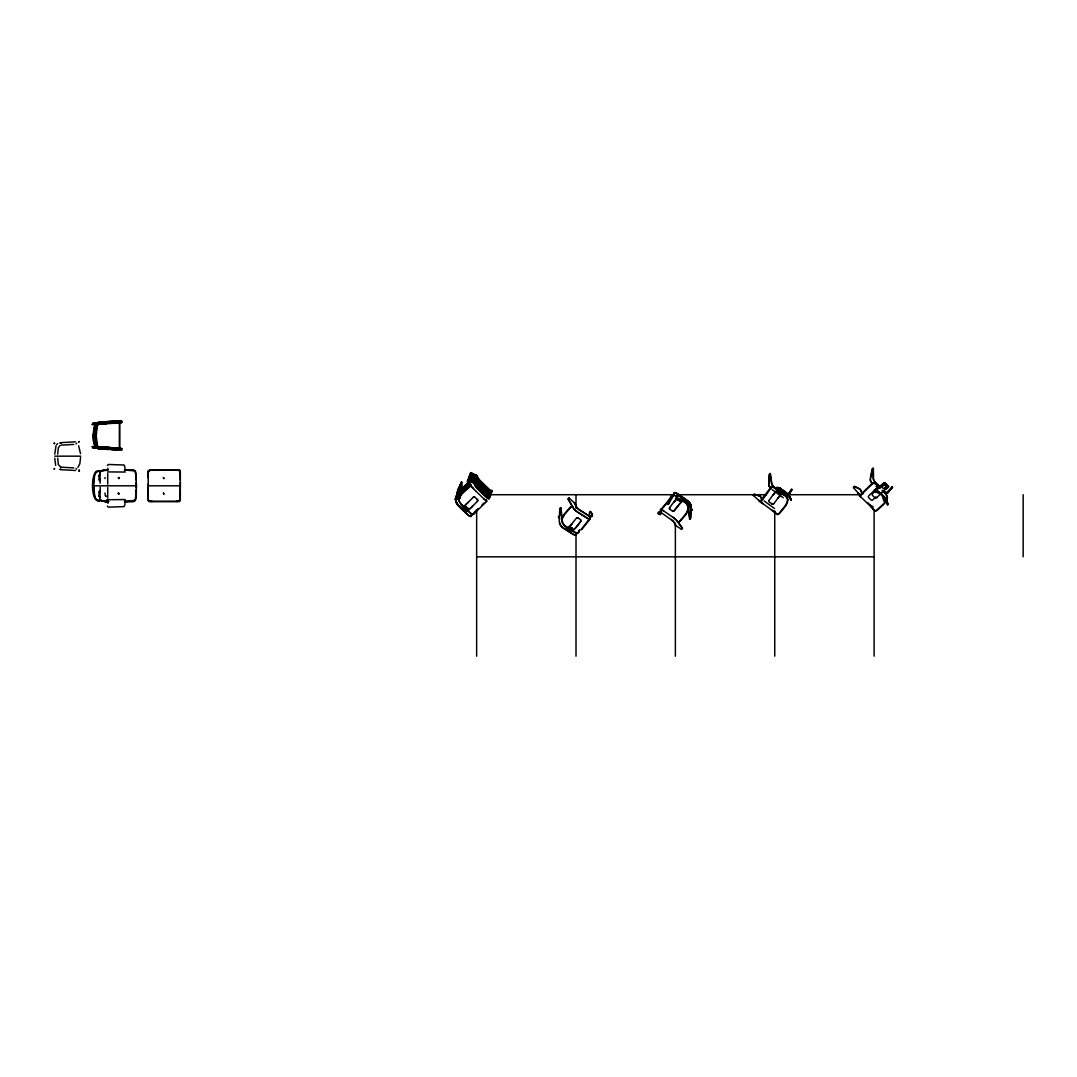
<?xml version="1.0" encoding="UTF-8"?>
<svg xmlns="http://www.w3.org/2000/svg" width="1077" height="1077" viewBox="0 0 1077 1077"><rect width="100%" height="100%" fill="white"/><g stroke="black" fill="none" stroke-linecap="round" stroke-linejoin="round"><path stroke-width="1.5" d="M148.074 487.396L148.303 500.267L149.434 501.303L152.342 501.451M148.074 484.219L148.074 485.808L180.317 485.808L180.074 500.267L178.93 501.303L176.036 501.451M148.074 477.851L148.303 471.349L149.434 470.312L152.342 470.164M124.919 469.693L124.932 468.266M136.335 493.818L136.254 475.765M180.317 485.808L180.317 482.146M180.317 480.261L180.074 471.349L178.93 470.312L176.036 470.164M125.04 467.203L124.043 464.981L108.373 464.483L107.363 465.493M677.918 499.836L678.348 499.068L678.106 500.118L680.381 500.993M570.15 527.461C566.637 528.08 570.366 531.742 571.429 529.938M136.267 489.47L135.271 500.684L133.09 501.72L125.12 501.936M566.192 529.346L565.896 529.063A9.208 8.535 -42.7 0 1 565.075 528.309M57.7 454.171L58.346 447.776L59.975 445.488M559.892 514.954L560.107 508.882L560.955 507.765L562.14 518.643M108.642 448.086L94.682 446.201L92.959 435.552L94.682 424.903L108.642 423.019M78.742 470.716L79.483 470.447M486.616 500.105L486.723 501.37L473.476 514.267A4.968 1.858 49.5 0 1 469.68 512.558L461.616 504.723A4.968 1.858 49.5 0 1 458.694 499.916L458.694 499.338A7.606 2.868 -50 0 1 460.525 495.016L461.306 494.006A7.337 2.868 -46.4 0 1 462.652 492.593L468.71 486.966A3.769 1.467 -46.4 0 1 471.295 486.306M471.632 513.742A4.47 1.683 49.5 0 1 469.747 512.342L461.67 504.521A4.47 1.683 49.5 0 1 459.044 500.199L459.058 499.688M460.162 498.018A4.968 1.858 49.5 0 1 459.839 496.874L459.839 496.295A7.606 2.868 -50 0 1 461.67 491.974L462.45 490.95A7.337 2.868 -46.4 0 1 463.797 489.55L469.841 483.91M460.377 497.897A4.47 1.683 49.5 0 1 460.189 497.143L460.202 496.632A7.606 2.868 -50 0 1 460.35 495.81M459.516 497.937A7.606 2.868 -50 0 1 460.889 495.366L461.252 494.841A4.968 1.858 49.5 0 1 460.983 493.818L460.983 493.239A7.606 2.868 -50 0 1 462.814 488.918L463.191 488.393M461.521 494.855A4.47 1.683 49.5 0 1 461.333 494.101L461.333 493.589A7.606 2.868 -50 0 1 461.495 492.754M876.866 497.601L881.632 492.714A9.693 2.167 -45.9 0 1 884.029 490.466L885.496 489.214A9.693 2.167 -45.9 0 1 885.981 488.81L886.681 488.231A28.81 24.879 20.9 0 0 887.811 487.262C889.764 485.862 887.825 487.935 886.546 486.077A10.231 3.971 -44.5 0 1 885.684 485.013L885.186 483.263A2.289 0.889 -44.5 0 0 884.244 483.088L883.961 483.223M80.573 457.415L79.819 463.824L77.881 467.391M54.765 454.09L56.031 445.716M99.973 497.951L100.228 487.141M93.874 478.08L94.049 479.023L93.982 477.474M93.874 493.226L94.049 494.168L93.982 492.62M136.133 495.757L135.756 499.284L134.167 501.061L125.12 501.465M567.916 527.717L566.394 529.144L571.079 532.105L574.62 528.942A9.693 3.541 -57.7 0 0 576.693 526.666L580.772 521.456A1.494 1.333 -20.3 0 0 580.49 519.585L578.107 517.997M569.087 528.457L568.71 528.955A24.394 17.245 9.2 0 0 567.821 529.709M682.603 500.832L680.57 502.932A9.437 2.854 -55.7 0 0 678.55 505.301L674.471 510.673A1.494 1.4 -26.9 0 1 672.411 511.05L669.759 509.125A1.494 1.4 -26.9 0 1 669.45 508.088L669.746 507.388M54.025 443.266L54.739 443.334M97.347 424.123L96.284 435.552L97.347 446.995L118.47 448.14L121.768 448.544L121.768 449.849L100.646 449.055M54.267 469.249L54.483 468.495M777.325 489.672L775.144 487.962A4.47 1.683 41.5 0 1 771.899 483.829L770.405 473.772L769.53 474.944L769.113 484.448A10.245 3.864 -58 0 0 769.382 486.279L769.503 486.548A4.496 0.956 39 0 0 770.836 488.244L760.806 502.232M778.456 490.856L777.379 492.054M778.509 490.425L780.542 492.566M780.812 492.458L779.263 493.926L777.338 492.054M783.571 491.516L784.029 490.977L783.248 491.906A28.81 24.879 12.9 0 1 782.265 493.037L781.646 493.71A9.693 2.167 -53.9 0 0 781.229 494.168A9.437 2.114 -53.9 0 1 781.714 493.724L779.829 495.837A9.437 2.114 -53.9 0 0 777.917 498.22M93.578 431.635C93.659 417.513 112.425 425.577 121.768 422.561L121.768 421.255L117.891 420.811L100.646 422.049M94.062 428.161C94.076 433.708 90.805 444.357 97.334 446.901M466.112 506.271C462.302 506.23 465.143 511.306 466.745 509.448M468.078 508.304L465.856 506.473M881.834 486.898L883.369 488.568M107.619 501.33L107.956 503.349M455.921 496.834L456.285 497.736M457.065 493.778L456.81 494.612M102.88 421.969L94.237 423.288L94.036 424.405L92.259 424.513L92.689 423.382C109.356 421.363 96.93 420.461 94.695 425.415M456.473 498.638L458.142 488.971L459.165 487.894L459.273 497.816A7.606 2.868 -50 0 1 461.104 493.495L461.871 492.472A7.337 2.868 -46.4 0 1 463.218 491.072L469.276 485.431A3.769 1.467 -46.4 0 1 471.241 484.542M457.846 492.122L458.721 487.45L460.66 485.188L460.754 495.407M458.708 489.039L460.31 484.852L460.417 494.76A7.606 2.868 -50 0 1 462.248 490.452L463.016 489.429A7.337 2.868 -46.4 0 1 464.362 488.016L469.693 482.994M458.99 489.079L460.875 483.317L460.969 493.576M459.852 485.983L461.441 481.796L461.535 492.054M684.77 498.786L684.272 500.522A10.231 1.346 -55.8 0 0 684.326 501.249L682.455 499.97A10.231 4.739 -55.5 0 1 681.458 498.597L680.718 496.43M870.943 477.286L872.397 469.491L873.407 468.414L873.501 478.632A4.47 1.683 49.5 0 0 876.139 483.169L878.092 485.054L876.341 486.562L878.092 485.054M676.612 497.13L676.894 496.174A3.096 1.279 14.3 0 1 677.42 495.716L678.241 495.555M576.141 533.802L576.087 534.098A4.496 1.804 42.2 0 1 572.802 533.95L563.729 528.201A4.496 1.804 42.2 0 1 560.094 523.987L559.959 523.57A10.245 5.035 -64.4 0 1 559.798 522.883M576.478 534.38L576.545 534.044A10.245 2.342 -51.8 0 1 576.639 533.627M683.181 499.257L683.558 498.086M78.971 442.108L78.85 441.866M148.074 472.345L149.972 470.299L176.359 470.205L179.536 470.555L180.317 472.345M674.04 493.024L673.973 493.266A10.245 1.562 -50.7 0 1 673.287 494.855L667.888 504.211L671.752 495.312A4.968 2.329 44 0 1 675.75 495.851M676.289 497.561L676.571 496.659A3.137 1.306 14.3 0 1 677.245 496.134L677.945 496.026M464.672 507.415L464.308 508.357M468.657 509.717A9.437 2.114 -45.9 0 1 468.078 510.202L467.445 510.794A28.81 24.879 20.9 0 1 466.247 511.71L467.795 510.458M878.293 486.723L868.829 495.743A1.494 1.454 -34.3 0 0 868.789 497.762L870.903 499.836A1.494 1.454 -34.3 0 0 872.989 499.795L875.843 496.834M879.344 487.733L876.355 484.825A4.47 1.683 49.5 0 0 872.935 483.29L859.729 496.147L860.294 496.537M78.944 470.932L79.281 470.218M562.948 523.274A4.47 2.423 46.9 0 0 565.721 526.33L574.795 532.065A4.47 2.423 46.9 0 0 578.403 532.065L578.605 531.553M579.009 531.796L578.766 532.375A4.968 2.692 46.9 0 1 574.768 532.388L565.694 526.653A4.968 2.692 46.9 0 1 562.127 521.874L560.592 507.577L559.717 508.627L559.286 520.77A10.245 5.035 -64.4 0 0 559.555 523.328L559.69 523.785A4.995 2.006 42.2 0 0 563.742 528.484L572.829 534.205A4.995 2.006 42.2 0 0 576.464 534.38M782.696 490.681L781.444 489.025A2.544 0.996 -52.5 0 0 780.233 489.052M783.639 492.041L784.123 490.977M568.871 528.592C569.558 533.088 575.805 527.043 570.137 527.622M98.855 476.021L99.272 474.984L98.855 480.086M775.655 488.729L775.938 488.123A3.137 0.902 13.6 0 1 776.611 487.814L778.375 488.043A8.899 8.603 -83.9 0 1 779.936 488.837M775.978 488.258L776.261 487.652A3.096 0.889 13.6 0 1 776.786 487.369L778.631 487.585A9.208 8.899 -83.9 0 1 780.623 488.689L783.423 490.722M104.994 478.551L104.994 477.542M104.994 494.074L104.994 493.064M671.402 497.237L668.292 504.453L673.69 495.124A10.245 1.562 -50.7 0 0 674.377 493.535L674.431 493.32A4.496 1.427 40.4 0 1 677.716 494.047L686.789 500.267A4.496 1.427 40.4 0 1 690.424 504.251M671.658 495.474L671.51 495.783A7.606 1.158 -50.7 0 1 668.884 499.782L668.117 500.818A7.337 0.983 -54 0 1 666.959 502.367L660.484 509.973M671.913 496.053L672.115 495.635A4.47 2.087 44 0 1 675.723 496.12M563.85 515.735L563.675 516.098A7.606 3.729 -64.4 0 0 563.177 517.31M686.843 512.046L686.224 513.19A7.337 3.379 -57.5 0 1 685.093 514.752L679.883 520.945A3.769 1.737 -57.5 0 1 677.406 521.47M462.356 509.529L463.191 508.748A24.394 21.069 20.9 0 1 464.147 507.913L465.022 507.186A9.693 2.167 -45.9 0 0 465.506 506.782M884.432 488.298A9.437 2.114 -45.9 0 1 884.89 487.921L885.536 487.396A25.336 21.877 21 0 0 886.708 486.333L887.744 485.364L887.273 486.158M461.616 507.725L461.319 508.357M491.974 490.493L491.785 490.816A4.496 0.956 47 0 1 488.729 488.985L480.652 481.15A4.496 0.956 47 0 1 477.569 477.017L477.407 476.492A10.245 3.998 -46.4 0 0 476.532 475.428L471.12 472.615L470.043 473.624L472.816 477.017M491.381 492.068L491.22 492.337A4.496 0.956 47 0 1 488.15 490.52M490.237 495.124L490.075 495.38A4.496 0.956 47 0 1 487.006 493.562L478.942 485.727A4.496 0.956 47 0 1 475.859 481.594L475.684 481.056A10.245 3.998 -46.4 0 0 474.822 479.992L469.76 477.528M490.843 493.535L490.641 493.858A4.496 0.956 47 0 1 487.585 492.041M492.337 490.829L492.135 491.166A4.995 1.064 47 0 1 488.729 489.146L480.652 481.311A4.995 1.064 47 0 1 477.232 476.707L477.057 476.142A10.245 3.998 -46.4 0 0 476.182 475.078M489.658 496.645L489.497 496.914A4.496 0.956 47 0 1 486.441 495.083M491.731 492.418L491.556 492.701A4.995 1.064 47 0 1 488.15 490.668L480.086 482.684A4.496 0.956 47 0 1 477.003 478.538M489.12 498.112L488.931 498.436A4.496 0.956 47 0 1 485.862 496.618L477.798 488.783A4.496 0.956 47 0 1 474.715 484.637L474.553 484.112A10.245 3.998 -46.4 0 0 473.678 483.048L468.616 480.571M491.152 493.939L490.991 494.222A4.995 1.064 47 0 1 487.585 492.189L479.507 484.206A4.496 0.956 47 0 1 476.424 480.073L476.263 479.534A10.245 3.998 -46.4 0 0 475.388 478.471L470.326 476.007L469.249 477.017M490.048 496.928L489.847 497.264A4.995 1.064 47 0 1 486.441 495.245L478.363 487.262M490.627 495.38L490.412 495.743A4.995 1.064 47 0 1 487.006 493.724L478.942 485.889A4.995 1.064 47 0 1 475.509 481.284L475.334 480.719A10.245 3.998 -46.4 0 0 474.472 479.655L469.397 477.178L468.32 478.201M489.47 498.449L489.268 498.799A4.995 1.064 47 0 1 485.875 496.766L477.798 488.931M683.33 499.041L682.078 497.076A2.544 1.185 -55.5 0 0 680.866 496.807L680.516 497.035M786.318 504.857L786.614 504.265A7.606 2.827 -58.1 0 0 787.799 499.755M462.208 509.569L462.693 508.829M787.906 495.528L791.649 489.281M471.188 515.237L471.914 514.294M564.011 515.412L564.294 514.954A7.337 3.783 -60.9 0 1 565.425 513.433L570.218 507.927M786.277 504.925L785.995 505.382A7.337 2.868 -54.4 0 1 784.85 506.971L779.681 513.339A3.769 1.454 -54.2 0 1 777.163 514.389L775.763 513.217M788.027 494.33L791.649 489.268M786.654 497.251L792.053 489.55L788.283 495.837A4.968 1.858 41.5 0 1 784.191 494.814L775.117 488.177A4.968 1.858 41.5 0 1 771.509 483.586L769.988 473.449L769.14 474.647L768.709 484.152A10.245 3.864 -58 0 0 768.978 485.996L769.113 486.292M180.074 500.28L176.359 501.411L151.547 501.411L148.895 501.061L148.074 499.284M570.07 531.136A24.394 17.245 9.2 0 0 570.972 530.436L571.227 530.072M777.715 491.597A9.693 2.167 -53.9 0 1 778.119 491.139L778.9 490.304A24.394 21.069 12.9 0 1 779.721 489.483M782.064 491.045A24.394 21.069 12.9 0 1 781.242 492.014L781 492.364A25.336 21.877 13 0 0 782.023 491.152L782.575 490.412M770.89 488.231L771.482 487.342A4.47 1.683 41.5 0 1 775.09 488.393L784.164 495.03A4.47 1.683 41.5 0 1 787.368 498.934L787.435 499.445A7.606 2.827 -58.1 0 1 786.183 503.982L785.591 505.1A7.337 2.868 -54.4 0 1 784.46 506.675L779.29 513.056A3.769 1.467 -54.4 0 1 776.773 514.106L775.938 513.366M463.972 487.41L464.51 486.723M98.855 491.529L99.272 496.632L98.855 495.595M463.245 488.325L463.595 487.894A7.337 2.868 -46.4 0 1 464.941 486.494L469.209 482.483M769.153 500.253L773.192 494.747A9.693 2.167 -53.9 0 1 775.265 492.189L777.271 489.995A29.402 25.39 13 0 1 778.079 489.187M773.838 503.686L777.877 498.166A9.693 2.167 -53.9 0 1 779.95 495.622M773.232 494.787L775.252 492.297M467.768 510.565L470.097 508.559A9.693 2.167 -45.9 0 0 472.507 506.325L477.542 501.168A1.494 1.454 -33.5 0 0 477.69 500.051L475.186 497.332A1.494 1.454 -34.3 0 0 473.099 497.386L468.333 502.272A9.693 2.167 -45.9 0 1 465.924 504.521M673.865 502.097L675.266 500.388M673.96 501.963L674.767 500.967M659.824 514.469L660.713 513.325L660.43 509.515A4.968 0.767 37.2 0 1 663.661 510.902L672.815 517.256A4.47 0.7 37.2 0 1 676.841 520.743L682.185 527.999L681.256 529.117M580.732 521.362L576.653 526.559A9.437 3.446 -57.7 0 1 575.145 528.282L571.079 532.105M589.644 518.683L581.634 528.901M590.034 518.993L581.58 529.749M860.456 496.685L859.392 495.783L872.612 482.913A4.968 1.858 49.5 0 1 876.409 484.623L879.869 487.975M54.564 469.222L54.187 468.522M753.577 495.568L754.492 494.41L759.85 496.147A10.245 3.998 -54.4 0 1 760.86 497.089L761.089 497.574A4.496 0.956 39 0 0 762.422 499.284M473.597 514.146L478.188 508.465M892.294 486.764L887.731 492.431A4.47 1.683 49.5 0 1 884.204 490.991M571.672 523.96L571.968 523.597A9.437 3.446 -57.7 0 1 571.672 523.96L570.958 524.782M589.806 512.746L590.694 511.656L592.323 514.267A10.245 2.087 -55 0 1 592.363 515.398L592.256 515.991A4.995 2.006 42.2 0 1 588.607 515.816L579.52 510.081A4.995 2.006 42.2 0 1 575.481 505.396L575.226 504.575A10.245 5.277 -60.9 0 0 574.216 502.838M783.679 491.381L786.547 493.306A9.437 9.128 -83.9 0 1 789.185 496.322C793.897 507.119 788.808 492.876 786.614 496.82M463.029 490.183L463.366 489.766A7.337 2.868 -46.4 0 1 464.712 488.366L468.98 484.34M471.08 515.358L470.514 516.139A4.496 0.956 47 0 1 467.445 514.308L459.381 506.473A4.496 0.956 47 0 1 456.352 502.515M885.846 494.41L892.658 487.1L888.054 492.795A4.968 1.858 49.5 0 1 884.15 491.206M571.47 524.203L570.15 525.63M674.862 500.845L677.164 498.409L679.87 499.701M569.262 498.126L568.333 499.19L573.678 508.371M682.858 498.557L682.656 498.772A25.336 19.938 10.6 0 1 682.239 499.243M780.852 492.135L779.519 493.912M682.764 498.57L683.572 497.937L682.751 498.664A24.394 19.198 10.5 0 1 682.333 499.041M885.819 493.697L892.308 486.75M476.034 510.606L470.851 516.489A4.995 1.064 47 0 1 467.458 514.469L458.748 506.244A9.935 9.599 -75.9 0 1 456.433 502.717M882.346 486.279A9.437 2.114 -45.9 0 1 882.803 485.889L883.732 485.054A24.394 21.069 20.9 0 1 884.755 484.287L885.227 484.017A2.544 0.996 -44.5 0 1 886.425 484.138L887.408 485.969M885.536 487.396L885.819 487.073A24.394 21.069 20.9 0 0 886.761 486.239L887.704 485.377M780.044 493.414A9.437 2.114 -53.9 0 1 780.448 492.97L781.242 492.014M778.106 491.26L778.132 491.274A9.437 2.114 -53.9 0 0 777.702 491.704M460.781 483.21L461.804 482.146L461.871 489.443M459.071 487.787L460.081 486.71L460.175 496.928M459.381 506.634A4.995 1.064 47 0 1 455.948 502.03L455.854 501.707A10.245 3.864 -50 0 1 455.84 499.849L457.577 490.493L459.516 488.244L459.61 498.449M457.927 490.843L458.964 489.806M677.177 498.261L675.898 499.593A9.693 2.921 -55.7 0 0 673.825 502.017L669.786 507.469A1.494 1.4 -26.9 0 0 670.069 509.448M118.901 478.551L118.147 477.838L118.901 477.542M118.833 478.551L118.833 477.542M118.833 494.074L118.43 493.064L118.901 494.074M118.497 493.064L118.201 493.778M888.377 487.504L886.708 485.889A9.976 3.877 -44.5 0 1 885.873 484.852L885.375 483.115A2.558 0.996 -44.5 0 0 884.473 482.859L883.705 483.277A28.81 24.879 20.9 0 0 882.521 484.192L881.807 484.771A9.693 2.167 -45.9 0 0 881.336 485.162L879.869 486.414A9.693 2.167 -45.9 0 0 877.459 488.662L872.693 493.549A1.494 1.454 -34.3 0 0 872.653 495.582L874.766 497.641A1.494 1.454 -34.3 0 0 876.826 497.561M459.906 506.688L461.198 508.573L468.307 502.232M481.877 505.126L483.936 503.053M681.176 500.307L681.081 500.401A9.437 2.854 -55.7 0 0 680.677 500.805M682.899 500.455L682.279 501.061A9.693 2.921 -55.7 0 0 681.862 501.478M570.15 525.63L566.394 529.144M680.314 521.187L685.484 515.021A7.337 3.379 -57.5 0 0 686.628 513.46L687.247 512.315A7.606 3.325 -61.2 0 0 688.324 508.882M464.456 505.773A9.693 2.167 -45.9 0 1 463.985 506.177L463.272 506.755A28.81 24.879 20.9 0 0 462.141 507.725L463.918 506.15A9.437 2.114 -45.9 0 0 464.483 505.665M887.96 487.154L888.727 486.441M462.598 509.313L463.716 510.686A2.289 0.889 -44.5 0 0 464.658 510.861L462.168 508.492A8.899 8.603 -75.9 0 1 460.768 506.728M470.393 473.961L471.47 472.951M469.464 475.145L470.541 474.136L475.603 476.599A10.245 3.998 -46.4 0 1 476.478 477.663L476.64 478.228A4.995 1.064 47 0 0 480.086 482.846M469.814 475.495L470.891 474.472L474.701 476.33M468.105 480.059L469.182 479.05M468.71 481.957L465.506 484.973A7.337 2.868 -46.4 0 0 464.16 486.373L463.393 487.396A7.606 2.868 -50 0 0 461.562 491.718M467.997 483.304L465.856 485.31A7.337 2.868 -46.4 0 0 464.941 486.239M467.418 484.825L469.559 482.819M463.002 492.943L469.06 487.302A3.769 1.467 -46.4 0 1 470.016 486.71M853.711 487.693L854.788 486.683L859.863 489.146A10.245 3.998 -46.4 0 1 860.725 490.21L860.886 490.735A4.496 0.956 47 0 0 862.906 493.764M461.898 507.954L466.045 511.952L470.245 508.357A9.437 2.114 -45.9 0 0 472.466 506.271M570.42 507.725L570.635 507.536A3.769 1.939 -60.9 0 1 573.112 507.442M57.646 443.657L56.623 444.545M467.97 508.398L465.708 509.704M878.118 488.783L879.37 487.625M881.982 486.589L882.373 486.171A9.693 2.167 -45.9 0 1 882.844 485.781L883.732 485.054M884.069 488.608L884.459 488.204A9.693 2.167 -45.9 0 1 884.931 487.8L885.819 487.073M568.629 528.955L569.41 528.295A9.693 3.541 -57.7 0 0 569.827 527.918M570.985 530.436L571.752 529.776A9.693 3.541 -57.7 0 0 572.17 529.399M778.765 488.406L779.304 488.043A2.558 0.996 -52.5 0 1 780.246 488.15L780.987 489.806A9.976 3.877 -52.5 0 0 781.969 490.708L782.791 490.977M464.954 507.159L465.076 507.065A9.437 2.114 -45.9 0 0 465.533 506.675M679.264 496.295L679.937 495.891A2.558 1.185 -55.5 0 1 680.893 496.268L681.62 498.436A9.976 4.618 -55.5 0 0 682.603 499.768L684.474 501.034A9.976 1.319 -55.8 0 1 684.407 500.334M470.151 484.287L464.147 489.887A7.337 2.868 -46.4 0 0 462.8 491.287L462.033 492.31A7.606 2.868 -50 0 0 461.683 492.849M473.126 497.426L474.176 496.982M99.124 470.932C90.199 468.549 90.36 503.322 99.151 500.684M778.873 488.46L779.129 488.285A2.289 0.889 -52.5 0 1 780.085 488.325L780.825 489.981A10.231 3.971 -52.5 0 0 781.821 490.91L782.656 491.179M883.867 483.169L883.678 483.411A29.402 25.39 21 0 0 882.225 484.502M680.664 496.928L680.731 496.887A8.899 8.481 -57.6 0 0 679.008 496.201M135.217 500.28L125.874 501.411M885.119 499.943L888.202 504.386L886.788 500.374A9.935 9.599 -75.9 0 0 884.473 496.834L881.996 494.437A9.935 9.599 -75.9 0 0 878.442 492.27L874.564 491.112A11.578 4.496 -44.5 0 0 875.17 491.395L877.782 492.149M884.917 484.313L885.025 484.246A2.289 0.889 -44.5 0 1 886.236 484.3L887.233 486.171M104.604 470.084L107.767 469.693M100.484 470.932L106.96 469.707M76.023 443.872L76.777 443.199M78.756 441.907L79.227 441.462M465.789 511.992L465.52 512.113A2.558 0.996 -44.5 0 1 464.591 511.871M883.854 500.886C887.058 497.022 889.104 512.598 886.344 500.563A9.437 9.128 -75.9 0 0 884.15 497.197L881.673 494.801A9.437 9.128 -75.9 0 0 878.28 492.741L874.174 491.502A11.901 4.631 -44.5 0 0 874.807 491.785L877.432 492.539L874.093 491.435A4.523 0.821 20.6 0 1 873.986 491.233L874.753 490.17A3.096 0.889 21.6 0 1 875.305 489.954L877.109 490.439A9.208 8.899 -75.9 0 1 878.926 491.799L881.417 494.208A9.208 8.899 -75.9 0 1 882.844 495.999L883.059 496.376M490.17 491.099L491.906 490.345M489.954 492.956L491.691 492.202M489.375 494.491L491.125 493.737M488.231 497.534L489.981 496.78M679.829 499.741L675.871 499.324L680.745 500.347A9.437 8.993 -57.6 0 1 684.393 501.761M117.837 448.167L102.853 447.655M106.394 500.28L107.66 500.953M99.353 424.001L112.735 422.682M486.346 500.886L486.265 499.768M99.367 423.773L96.015 425.9L94.83 437.41L96.459 446.201L99.865 447.588M98.37 470.784L94.843 473.665L93.578 484.219C93.632 479.979 93.255 470.434 99.771 470.811M107.956 468.266L107.579 469.949L108.454 469.909M108.077 421.605L118.47 420.851L118.47 422.978L99.111 424.217C94.911 423.88 94.911 447.238 99.111 446.901L119.412 448.247L119.426 422.857L116.774 422.642L117.837 422.951M116.774 421.188L121.768 421.255M116.774 448.463L118.47 448.14L118.47 450.267L111.308 449.674M680.031 501.276L681.445 499.89L684.797 502.326A4.47 2.087 44 0 1 688.001 506.486L689.549 519.02L690.411 517.849L690.828 506.836A10.245 4.523 -61.1 0 0 690.559 504.601L690.438 504.265M116.774 449.917L119.237 449.701M107.619 499.701L125.255 499.58M92.259 424.513L96.163 424.203M577.057 517.916L578.147 518.104A1.494 1.333 -20.3 0 0 576.074 518.495L571.995 523.705A9.693 3.541 -57.7 0 1 569.935 525.98M61.214 445.124L73.748 444.438M60.891 442.634L75.511 441.839M99.017 422.574L104.563 422.211M114.525 421.632L117.851 421.444M92.689 423.382L94.237 423.288M121.768 422.561L120.462 422.642L120.462 421.524M98.936 424.042L106.811 423.584M769.113 500.213A1.494 1.454 -42.3 0 0 769.395 502.259L772.828 504.224M107.067 470.164L102.342 470.555L99.421 472.345L102.355 470.555L106.502 470.353M92.959 435.552L94.83 435.552M54.725 456.163L80.587 456.163M125.874 470.205L134.167 470.555L135.756 472.345L134.019 470.555L125.12 470.151M124.407 470.528L125.094 470.528M125.255 472.036L107.619 471.914M93.578 485.808L100.228 485.808M101.319 485.808L107.727 485.808M108.589 485.808L136.294 485.808M489.887 494.72L673.717 494.72M677.029 494.72L766.461 494.72M783.019 494.72L859.19 494.72M124.407 501.088L125.094 501.088M108.764 501.411L105.465 501.317M476.64 556.822L874.107 556.822M125.12 469.68L133.09 469.909L135.271 470.932L136.24 480.261M105.694 501.37L107.767 501.451M104.604 501.532L107.767 501.922M107.067 501.451L102.342 501.061L99.421 499.284L102.355 501.061L107.323 501.061M107.067 501.922L100.484 500.684M678.268 495.555L679.264 495.73A9.208 8.778 -57.6 0 1 681.256 496.739M73.748 467.889L61.214 467.203M75.511 470.487L60.891 469.693M94.695 445.703C96.93 450.657 109.356 449.755 92.689 447.736L92.259 446.605L94.036 446.699L94.237 447.817L108.077 449.513M102.315 446.955L110.083 447.399M120.462 448.476L121.768 448.544M92.689 447.736L94.237 447.817M99.017 448.53L106.233 449.001M92.259 446.605L96.163 446.901M775.615 488.877L779.236 489.618L776.53 489.254A11.901 4.631 -52.5 0 1 775.898 489.066L775.682 488.904A4.523 0.821 12.6 0 1 775.655 488.81L780.111 489.698A9.437 9.128 -83.9 0 1 783.76 491.274M776.019 488.473L779.546 489.187L776.84 488.796A11.578 4.496 -52.5 0 1 776.221 488.608L780.206 489.214A9.935 9.599 -83.9 0 1 784.029 490.87L786.816 492.903A9.935 9.599 -83.9 0 1 789.603 496.08C793.937 506.688 789.454 492.485 786.991 496.47M775.305 512.504L773.69 511.467M120.462 449.594L121.768 449.849M108.454 501.72L106.273 500.684M108.494 501.249L106.502 500.267M660.901 510.283L667.35 502.636A7.337 0.983 -54 0 0 668.507 501.088L669.288 500.051A7.606 1.158 -50.7 0 0 671.51 496.793M457.308 492.606L458.277 492.593M456.163 495.649L456.85 496.201M455.961 496.78L456.648 497.332M679.789 501.101L677.931 499.688M874.336 490.91L877.782 492.135M489.523 493.751L489.47 492.485M486.669 501.384L485.633 500.482M60.77 467.122L58.346 464.55L57.7 458.156M462.558 509.017L463.527 510.848A2.544 0.996 -44.5 0 0 464.725 510.969L465.21 510.686A24.394 21.069 20.9 0 0 466.22 509.933M876.153 490.573L875.062 490.372A3.137 0.902 21.6 0 0 874.349 490.587M782.427 490.897L781.283 489.2A2.289 0.889 -52.5 0 0 780.327 489.16L782.198 490.466M466.476 512.84L466.112 512.652A9.208 8.899 -75.9 0 1 464.295 511.292M76.023 468.455L76.642 469.155M570.743 527.367L572.56 528.74M462.477 508.707L463.245 509.098A9.976 3.877 -44.5 0 1 463.689 509.408M658.195 513.541L660.214 514.739L661.103 513.594L660.834 509.798A4.47 0.7 37.2 0 1 663.728 511.05M772.909 510.929L774.915 512.208L774.646 510.956M579.493 509.798L588.58 515.533A4.496 1.804 42.2 0 0 591.852 515.681L591.973 515.143A10.245 2.087 -55 0 0 591.919 514.012L590.304 511.413L589.415 512.49L589.617 516.987M691.892 510.31L688.701 505.746L687.611 505.651A11.901 1.575 -55.8 0 1 687.409 505.557L686.062 501.559M760.685 502.097L761.668 502.811M774.201 511.858L772.021 510.283M680.974 497.184L684.124 499.257M682.226 500.28L687.18 503.659A9.437 8.993 -57.6 0 1 689.818 506.54L691.919 510.296M761.735 502.811L772.492 510.673M762.206 503.188L759.85 501.613L771.119 487.019A4.968 1.858 41.5 0 1 775.117 488.177M762.503 503.39L760.968 502.205M762.354 503.255L763.095 503.821M782.023 492.997L784.218 494.599A4.47 1.683 41.5 0 0 785.739 495.501M682.818 499.176L681.916 497.251M761.399 502.501L759.487 501.047M760.806 502.044L759.258 500.845M775.117 512.692L776.086 513.446M759.554 501.047L758.679 500.361M759.352 500.886L753.173 495.272L754.102 494.128L759.46 495.864A10.245 3.998 -54.4 0 1 760.47 496.793L760.712 497.318M871.63 506.419L872.882 507.496L872.801 506.203M860.186 496.403L861.546 497.682M871.885 506.688L870.97 505.827M871.656 506.486L870.472 505.355M485.471 500.388L484.031 499.001M870.889 505.773L870.216 505.1M455.706 499.257L454.992 498.732L455.988 501.545M484.125 499.122L475.697 490.91M880.69 487.854L876.072 483.371A4.968 1.858 49.5 0 1 873.151 478.336L873.057 468.078L872.033 469.141L870.297 478.498A10.245 3.864 -50 0 0 870.31 480.355L870.404 480.679A4.995 1.064 47 0 0 872.653 484.031M882.171 490.21L884.473 492.445A4.968 1.858 49.5 0 1 887.394 497.251L887.394 497.83A7.606 2.827 -50.1 0 1 885.523 502.151L884.782 503.174A7.337 2.868 -46.4 0 1 883.436 504.575L877.432 510.175A3.769 1.454 -46.2 0 1 874.793 510.861L873.716 509.677M882.467 490.762L884.419 492.66A4.47 1.683 49.5 0 1 887.044 496.982L887.044 497.493A7.606 2.827 -50.1 0 1 885.159 501.801L884.432 502.824A7.337 2.868 -46.4 0 1 883.086 504.238L877.082 509.838A3.769 1.467 -46.4 0 1 874.443 510.525M878.576 492.189L881.053 494.585A8.899 8.603 -75.9 0 1 882.453 496.362L883.732 500.684M867.631 502.596L870.001 504.925M862.273 498.341L870.956 506.809M475.751 491.004L474.23 489.483M870.956 506.769L871.872 507.684M860.765 495.918L860.119 495.285M860.496 495.649L858.813 493.939M872.047 507.9L872.72 508.559M473.799 489.012L472.426 487.612M872.545 508.411L873.851 509.771M473.543 488.756L472.13 487.221M859.486 494.612L858.611 493.71M872.787 508.654L873.662 509.556M873.568 509.502L874.295 510.269M858.706 493.764L857.992 493.01M472.52 487.666L467.176 481.244L468.253 480.234L473.328 482.698A10.245 3.998 -46.4 0 1 474.19 483.775L474.365 484.327A4.995 1.064 47 0 0 477.798 488.945M858.557 493.603L853.361 487.342L854.438 486.333L859.5 488.81A10.245 3.998 -46.4 0 1 860.375 489.873L860.536 490.425A4.995 1.064 47 0 0 862.785 493.791M470.743 478.942L468.899 476.68L469.976 475.657L475.038 478.134A10.245 3.998 -46.4 0 1 475.913 479.198L476.074 479.75A4.995 1.064 47 0 0 479.521 484.367M469.599 481.984L467.755 479.723L468.832 478.713L474.243 481.527A10.245 3.998 -46.4 0 1 475.119 482.59L475.267 483.102A4.496 0.956 47 0 0 478.363 487.262A4.995 1.064 47 0 1 474.944 482.819L474.769 482.24A10.245 3.998 -46.4 0 0 473.893 481.177M784.756 492.701L785.685 494.235M685.484 500.684L686.049 501.559M678.106 522.197L682.576 528.268L681.66 529.386L675.898 525.63A10.245 4.712 -57.5 0 1 674.889 524.257L674.66 523.61M785.348 492.633L785.093 492.297A9.208 8.899 -83.9 0 0 783.558 490.816M676.693 497.507L676.841 497.668A11.578 5.358 -55.5 0 0 677.487 498.059C686.412 501.155 667.955 497.547 680.839 499.863A9.935 9.478 -57.6 0 1 684.662 501.343L687.449 503.255A9.935 9.478 -57.6 0 1 690.236 506.284C694.073 515.089 690.99 504.951 687.907 505.194A11.578 1.521 -55.8 0 1 687.718 505.1L685.766 500.199A9.208 8.778 -57.6 0 0 684.057 498.651M785.362 492.66L786.035 493.818M559.084 517.498L558.317 516.556L559.677 518.885M559.38 517.054L558.761 516.408M78.634 445.797L80.506 453.632M460.175 506.715L460.377 507.092A9.208 8.899 -75.9 0 0 461.818 508.882M105.411 495.46L105.977 496.537L105.344 495.272M461.225 483.667L461.319 493.872M459.731 486.373L459.825 496.632M458.587 489.416L458.681 499.688M676.289 497.709A4.523 1.414 13.1 0 0 676.316 497.857L676.383 497.964A3.837 0.969 12.3 0 0 676.518 498.112A11.901 5.506 -55.5 0 0 677.177 498.516M883.059 496.389L883.705 498.099M460.162 506.702L459.717 505.651M457.173 495.716L456.594 495.73M456.069 498.853L455.463 498.786M78.971 470.205L79.24 470.945M786.95 496.403L786.493 494.922M54.483 443.832L54.267 443.078M107.363 506.123L108.373 507.132L124.043 506.634L125.04 504.426M785.981 494.922L786.547 496.672M476.99 478.538L476.828 478.013A10.245 3.998 -46.4 0 0 475.967 476.949M55.641 465.385L54.765 458.237M562.45 521.349L562.517 522.035A4.47 2.423 46.9 0 0 562.679 522.641M93.578 439.47L94.089 443.024M688.432 506.93L689.953 519.289L690.801 518.118L691.232 507.119A10.245 4.523 -61.1 0 0 690.963 504.871L690.815 504.48A4.995 1.575 40.4 0 0 686.776 500.038L677.689 493.831A4.995 1.575 40.4 0 0 674.054 493.024M562.086 521.591L562.059 521.093A7.606 3.729 -64.4 0 1 563.271 515.843L563.89 514.698A7.337 3.783 -60.9 0 1 565.021 513.177L570.245 507.28A3.769 1.939 -60.9 0 1 572.722 507.186M787.826 499.741L787.745 499.163A4.968 1.858 41.5 0 0 784.191 494.814M93.874 493.535L95.732 499.284L99.838 500.805L97.59 500.59L94.857 497.964L93.578 484.233M136.092 473.449L136.214 477.851M99.973 473.665L100.107 483.156M93.578 487.396L94.049 494.168M589.658 517.862L589.684 518.481A4.47 1.117 38.1 0 1 586.79 517.822L577.703 512.087A4.47 1.117 38.1 0 1 573.947 508.775M136.267 482.146L136.294 487.396M124.919 501.922L124.932 503.349M1023.15 494.72L1023.15 556.822M874.107 509.825L874.107 656.189M774.74 511.494L774.74 656.189M675.373 523.247L675.373 656.189M576.007 494.72L576.007 508.142M576.007 533.317L576.007 656.189M476.64 509.825L476.64 656.189M136.416 484.206L136.416 487.41M119.682 422.83L119.682 448.288M107.713 473.436L107.713 484.165M107.713 487.45L107.713 498.18M96.809 446.955A62.681 62.681 0 0 1 96.567 425.563M776.544 490.735A9.693 2.167 -53.9 0 1 776.948 490.277L777.581 489.604A28.81 24.879 12.9 0 1 778.132 489.025M773.798 503.632A1.494 1.454 -42.3 0 1 771.738 503.969M462.087 493.858A7.337 2.868 -46.4 0 1 462.545 493.387M472.884 514.012A4.47 1.683 49.5 0 1 472.332 513.998M468.63 509.825A9.693 2.167 -45.9 0 1 468.158 510.215M477.273 499.365A1.494 1.454 -34.3 0 1 477.273 501.424M456.11 501.572A10.245 3.864 -50 0 1 456.11 500.724M463.702 510.377A9.935 9.599 -75.9 0 1 461.225 508.654M463.622 509.784A9.437 9.128 -75.9 0 1 462.289 508.923M458.223 504.925A9.437 9.128 -75.9 0 1 456.877 502.528M465.762 511.817A8.899 8.603 -75.9 0 1 464.766 511.01M463.42 508.909A10.231 3.971 -44.5 0 1 463.662 509.058M465.708 511.898A2.289 0.889 -44.5 0 1 464.779 511.71M467.62 508.707A9.437 2.114 -45.9 0 1 467.149 509.098L466.22 509.933L467.108 509.206A9.693 2.167 -45.9 0 0 467.58 508.815M684.824 502.057A4.968 2.329 44 0 1 688.378 506.675L688.459 507.361A7.606 3.325 -61.2 0 1 688.432 507.859M570.245 531.715A9.208 8.535 -42.7 0 1 569.814 531.5M877.19 491.099A8.899 8.603 -75.9 0 1 877.984 491.65M470.11 485.444A3.769 1.467 -46.4 0 0 469.639 485.767L463.581 491.408A7.337 2.868 -46.4 0 0 462.235 492.822L461.454 493.845A7.606 2.868 -50 0 0 460.808 494.895M459.623 498.153A7.606 2.868 -50 0 1 460.296 495.918M471.416 514.954A4.995 1.064 47 0 1 471.161 515.089M456.311 499.149A10.245 3.864 -50 0 1 456.406 498.328M456.688 499.203A10.245 3.864 -50 0 1 456.756 498.664M569.235 531.473A2.544 1.333 -58.9 0 1 568.441 530.84M570.298 532.213A2.558 1.333 -58.9 0 1 569.625 531.594M571.254 531.89A28.81 20.369 9.2 0 0 572.304 531.042L572.937 530.517A9.693 3.541 -57.7 0 0 573.341 530.14M569.208 531.244A2.289 1.198 -58.9 0 1 568.602 530.678M570.298 531.971A2.289 1.198 -58.9 0 1 569.841 531.553M572.183 529.238A9.437 3.446 -57.7 0 1 571.887 529.507M573.354 529.978A9.437 3.446 -57.7 0 1 573.058 530.261M568.669 527.016A9.437 3.446 -57.7 0 1 568.36 527.286M569.841 527.757A9.437 3.446 -57.7 0 1 569.531 528.026M568.656 527.178A9.693 3.541 -57.7 0 1 568.239 527.555L567.619 528.08A28.81 20.369 9.2 0 0 566.637 528.969M870.647 478.834A10.245 3.864 -50 0 0 870.66 480.705L870.741 480.975A4.496 0.956 47 0 0 872.518 483.708M887.758 487.356A29.402 25.39 21 0 1 886.398 488.554M877.486 488.716A9.437 2.114 -45.9 0 1 879.828 486.521L881.309 485.269A9.437 2.114 -45.9 0 1 881.875 484.785M881.659 492.754A9.437 2.114 -45.9 0 1 884.002 490.573M885.469 489.308A9.437 2.114 -45.9 0 1 886.048 488.837M883.45 485.377A25.336 21.877 21 0 1 884.729 484.421M460.821 494.706A7.606 2.868 -50 0 1 462.598 490.789M462.814 489.308A7.606 2.868 -50 0 1 463.743 487.746M772.142 489.591A4.995 1.064 39 0 0 773.165 490.385L782.252 497.009A4.995 1.064 39 0 0 783.248 497.695M770.876 488.46A4.995 1.064 39 0 1 769.126 486.306M783.208 492.014A29.402 25.39 13 0 1 782.023 493.387M778.658 490.654A25.336 21.877 13 0 1 779.802 489.537M776.517 490.843A9.437 2.114 -53.9 0 1 777.029 490.291M780.058 493.306A9.693 2.167 -53.9 0 1 780.475 492.849M681.849 501.613A9.437 2.854 -55.7 0 1 682.347 501.101M683.195 500.28A29.402 23.129 10.6 0 1 682.656 500.805M680.583 502.797A9.693 2.921 -55.7 0 0 678.51 505.221L673.462 511.198A1.494 1.4 -26.9 0 1 672.371 510.969M680.691 500.67A9.693 2.921 -55.7 0 1 681.108 500.253M764.078 500.899A4.995 1.064 39 0 0 764.764 501.411L773.838 508.034A4.995 1.064 39 0 0 774.511 508.519M762.193 499.216A4.995 1.064 39 0 1 760.725 497.332M579.493 509.811A4.496 1.804 42.2 0 1 575.858 505.598L575.63 504.817A10.245 5.277 -60.9 0 0 574.62 503.08L568.858 497.87L567.929 498.934L573.301 508.156A4.968 1.239 38.1 0 0 577.784 512.289L586.857 518.024A4.968 1.239 38.1 0 0 590.088 518.751L590.048 518.118A3.769 0.781 -55.2 0 0 589.631 517.902M460.646 494.882A7.606 2.868 -50 0 1 461.387 493.36M456.971 496.793A10.245 3.864 -50 0 0 456.985 498.664L457.079 498.974A4.995 1.064 47 0 0 457.16 499.176M873.595 490.856A9.693 2.167 -45.9 0 1 875.991 488.608M576.733 533.357A10.245 2.342 -51.8 0 1 577.03 532.55M684.38 499.553A8.899 8.481 -57.6 0 1 685.174 500.32M463.945 488.244A7.337 2.868 -46.4 0 1 465.291 486.831M461.791 491.839A7.606 2.868 -50 0 1 462.531 490.318M578.968 531.836A7.606 1.777 -51.7 0 1 579.588 530.53M579.857 530.046A7.606 1.777 -51.7 0 1 580.153 529.534M578.739 531.176A7.606 1.777 -51.7 0 1 579.184 530.274M674.646 523.61A4.496 1.427 40.4 0 0 671.025 519.599L661.911 513.19A4.995 1.575 40.4 0 0 660.591 512.41M660.753 512.706A4.496 1.427 40.4 0 1 661.938 513.406M658.518 513.716A10.245 1.373 -54 0 1 658.545 513.083M659.716 512.046A4.995 1.575 40.4 0 0 658.276 512.383L658.155 512.814A10.245 1.373 -54 0 0 658.114 513.446M670.998 519.383A4.995 1.575 40.4 0 1 675.037 523.826L675.292 524.526A10.245 4.712 -57.5 0 0 676.302 525.899M672.735 517.108A4.968 0.767 37.2 0 1 676.908 520.608M680.26 521.214A3.769 1.723 -57.3 0 1 678.012 521.968M688.041 507.119A7.606 3.325 -61.2 0 1 686.816 512.046M100.067 479.184L100.013 480.504L100.067 479.184M99.757 473.665L99.663 474.984L99.771 473.665M878.63 486.642L879.128 486.064L878.63 486.642M148.303 470.932L148.047 499.607L148.801 501.532L179.563 501.532L180.317 499.607L180.317 472.009L179.563 470.084L151.197 469.707L148.303 470.932M163.448 477.542L163.866 478.551L163.448 477.542M163.448 493.064L163.866 494.074L163.448 493.064M60.945 442.957L60.097 442.984L60.945 442.957M60.945 469.357L60.097 469.33L60.945 469.357M99.771 497.951L99.663 496.632L99.757 497.951M100.067 492.431L100.013 491.112L100.067 492.431"/></g></svg>
